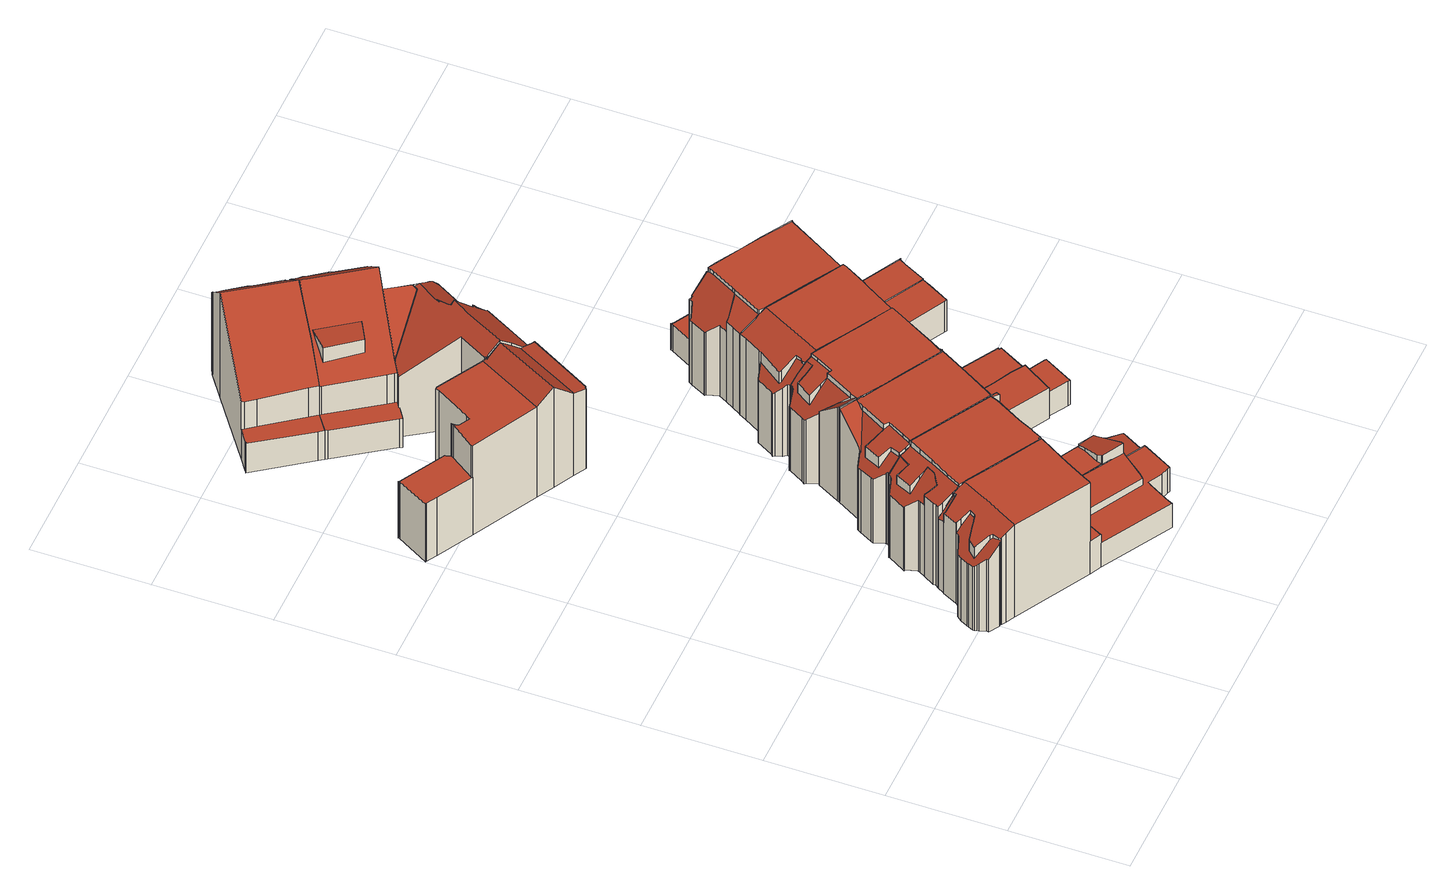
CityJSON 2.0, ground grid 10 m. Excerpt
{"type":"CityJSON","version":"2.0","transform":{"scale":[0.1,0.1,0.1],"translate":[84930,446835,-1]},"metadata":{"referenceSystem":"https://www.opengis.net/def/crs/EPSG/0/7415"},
"CityObjects":{
"building1":{"type":"Building","attributes":{"dak_type":"slanted","data_area":101.12,"data_coverage":0.872,"geconstateerd":false,"gid":18958405,"h_dak_50p":8.68,"h_dak_70p":9.64,"h_dak_max":9.88,"h_dak_min":1.84,"h_maaiveld":-0.203,"kas_warenhuis":false,"lod11_replace":false,"ondergronds_type":"above ground","oorspronkelijkbouwjaar":1921,"pw_actueel":"yes","pw_bron":"ahn3","reconstructie_methode":"tudelft3d-geoflow","reconstruction_skipped":false,"rmse_lod12":4.59,"rmse_lod13":1.24,"rmse_lod22":0.177,"rn":1,"status":"Pand in gebruik","t_run":159.52,"val3dity_codes_lod12":"[]","val3dity_codes_lod13":"[]","val3dity_codes_lod22":"[]"},"children":["building1-1"]},
"building1-1":{"type":"BuildingPart","parents":["building1"],"geometry":[{"type":"Solid","lod":"2.2","boundaries":[[[[0,1,2,3,4,5,6,7,8,9,10,11,12,13,14,15,16,17,18,19,20,21,22,23,24,25,26,27,28,29,30,31,32,33,34,35,36,37,38,39,40]],[[41,42,43,44]],[[45,29,28,46]],[[47,20,19,48]],[[49,50,51,52]],[[53,23,54]],[[55,24,23,53]],[[48,19,18,56]],[[57,58,50,49]],[[59,15,14,60]],[[61,16,15,59]],[[62,32,31,63]],[[64,1,0,65]],[[66,67,42,41]],[[68,69,70,71]],[[72,73,74,75]],[[63,31,30,67,66]],[[67,30,29,45]],[[76,3,2,77]],[[78,79,80,81]],[[82,39,38,83]],[[84,17,16,61]],[[44,43,85,86]],[[52,51,87,88]],[[88,87,89,90]],[[56,18,17,84]],[[91,92,93,94]],[[60,14,13,95]],[[96,22,21,97]],[[54,23,22,96]],[[98,99,100,101]],[[102,103,104,105]],[[106,34,33,107]],[[108,109,110,111]],[[109,7,6,112]],[[113,8,7,109,108]],[[111,110,69,68]],[[114,115,73,72]],[[75,74,103,102]],[[116,36,35,117]],[[118,83,38,37,119]],[[81,80,83,118]],[[65,0,40,120]],[[101,100,58,57]],[[107,33,32,62]],[[121,9,8,113,122]],[[123,117,35,34,106]],[[105,104,117,123]],[[119,37,36,116]],[[46,28,27,124]],[[125,124,27,26,126,127]],[[97,21,20,47]],[[128,25,24,55]],[[86,85,124,125]],[[95,13,12,129]],[[130,131,11,10,132]],[[122,113,115,114]],[[90,89,92,91]],[[129,12,11,131]],[[94,93,133,134]],[[132,10,9,121]],[[112,6,5,135]],[[136,137,79,78]],[[126,26,25,128]],[[127,126,138,139]],[[139,138,140,141]],[[141,140,99,98]],[[134,133,131,130]],[[135,5,4,142]],[[142,4,3,76]],[[77,2,1,64]],[[120,40,39,82]],[[71,70,137,136]],[[118,119,116,117,104,103,74,73,115,113,108,111,68,71,136,78,81]],[[107,143,144,145,146,147,148,121,122,114,72,75,102,105,123,106]],[[124,85,43,42,67,45,46]],[[56,84,61,59,60,95,129,131,133,93,92,89,87,51,50,58,100,99,140,138,126,128,55,53,54,96,97,47,48]],[[94,134,130,132,121,148,147,146,145,144,143,107,62,63,66,41,44,86,125,127,139,141,98,101,57,49,52,88,90,91]],[[137,70,69,110,109,112,135,142,76,77,64,65,120,82,83,80,79]]]],"semantics":{"surfaces":[{"type":"GroundSurface"},{"type":"WallSurface","on_footprint_edge":false},{"type":"WallSurface","on_footprint_edge":true},{"type":"RoofSurface"}],"values":[[0,1,2,2,1,2,2,2,1,2,2,2,2,1,1,1,2,2,2,1,2,2,1,1,1,2,1,2,2,2,1,1,2,1,2,2,1,1,1,2,2,1,2,1,2,2,2,1,2,2,2,2,2,1,2,2,1,1,2,1,2,2,1,2,1,1,1,1,2,2,2,2,1,3,3,3,3,3,3]]}}]},
"building2":{"type":"Building","attributes":{"dak_type":"slanted","data_area":73.43,"data_coverage":0.914,"geconstateerd":false,"gid":18958820,"h_dak_50p":9.5,"h_dak_70p":9.53,"h_dak_max":10.8,"h_dak_min":5.99,"h_maaiveld":-0.148,"kas_warenhuis":false,"lod11_replace":false,"ondergronds_type":"above ground","oorspronkelijkbouwjaar":1916,"pw_actueel":"yes","pw_bron":"ahn3","reconstructie_methode":"tudelft3d-geoflow","reconstruction_skipped":false,"rmse_lod12":1.56,"rmse_lod13":0.451,"rmse_lod22":0.0338,"rn":1,"status":"Pand in gebruik","t_run":101.87,"val3dity_codes_lod12":"[]","val3dity_codes_lod13":"[]","val3dity_codes_lod22":"[]"},"children":["building2-1"]},
"building2-1":{"type":"BuildingPart","parents":["building2"],"geometry":[{"type":"Solid","lod":"2.2","boundaries":[[[[149,150,151,152,153,154,155,156,157,158,159,160,161,162,163,164,165,166,167,168,169,170,171,172,173,174,175,176,177,178,179]],[[180,171,170,181]],[[182,161,160,183]],[[184,157,156,185]],[[186,162,161,182]],[[185,156,155,187,188]],[[188,187,189,190]],[[187,155,154,191]],[[192,178,177,193]],[[194,153,152,195]],[[195,152,151,196]],[[197,158,157,184]],[[198,159,158,197]],[[199,163,162,186]],[[200,172,171,180]],[[201,173,172,200]],[[181,170,169,202]],[[203,174,173,201]],[[204,165,164,205]],[[205,164,163,199]],[[183,160,159,198]],[[202,169,168,206]],[[207,179,178,192]],[[190,189,208,209]],[[191,154,153,194]],[[210,176,175,211]],[[211,175,174,203]],[[196,151,150,212]],[[213,149,179,207]],[[214,167,166,215]],[[215,166,165,204]],[[206,168,167,214]],[[212,150,149,213]],[[209,208,193,216]],[[216,193,177,176,210]],[[181,202,206,217,203,201,200,180]],[[211,203,217,206,214,215,218]],[[196,212,213,207,192,193,208,189,187,191,194,195]],[[219,210,211,218,215,204,205,199,220]],[[216,210,219,220,199,186,182,183,198,197,184,185,188,190,209]]]],"semantics":{"surfaces":[{"type":"GroundSurface"},{"type":"WallSurface","on_footprint_edge":true},{"type":"WallSurface","on_footprint_edge":false},{"type":"RoofSurface"}],"values":[[0,1,1,1,1,1,2,1,1,1,1,1,1,1,1,1,1,1,1,1,1,1,1,2,1,1,1,1,1,1,1,1,1,2,1,3,3,3,3,3]]}}]},
"building3":{"type":"Building","attributes":{"dak_type":"slanted","data_area":80.38,"data_coverage":0.879,"geconstateerd":false,"gid":18958407,"h_dak_50p":9.59,"h_dak_70p":9.64,"h_dak_max":9.88,"h_dak_min":1.68,"h_maaiveld":-0.199,"kas_warenhuis":false,"lod11_replace":false,"ondergronds_type":"above ground","oorspronkelijkbouwjaar":1921,"pw_actueel":"yes","pw_bron":"ahn3","reconstructie_methode":"tudelft3d-geoflow","reconstruction_skipped":false,"rmse_lod12":3.98,"rmse_lod13":0.868,"rmse_lod22":0.518,"rn":1,"status":"Pand in gebruik","t_run":152.24,"val3dity_codes_lod12":"[]","val3dity_codes_lod13":"[]","val3dity_codes_lod22":"[]"},"children":["building3-1"]},
"building3-1":{"type":"BuildingPart","parents":["building3"],"geometry":[{"type":"Solid","lod":"2.2","boundaries":[[[[221,222,223,35,224,225,226,227,228,29,229,230,231,232,233,234,235,236,237,238,239,240,241,242,243,244,245,246,247,248,249,250,251,252,253,254,255,256,257,258,259,260,261,262,39,38,263,264,265,266]],[[267,236,235,268]],[[269,245,244,270]],[[271,246,245,269,272]],[[273,241,240,274]],[[275,239,238,276]],[[274,240,239,275]],[[277,237,236,267]],[[278,279,280]],[[268,235,234,281]],[[282,29,228,283]],[[284,229,29,282]],[[285,38,39,286]],[[287,288,289,290]],[[283,228,227,291]],[[286,39,262,292]],[[293,260,259,294]],[[295,263,38,285]],[[296,297,298,299]],[[270,244,243,300,301]],[[300,243,242,302]],[[302,242,241,273]],[[303,304,305,306]],[[307,232,231,308]],[[294,259,258,309]],[[309,258,257,310]],[[311,312,313,314]],[[315,316,308,317]],[[317,308,231,230,318]],[[319,320,321,322]],[[323,233,232,307]],[[320,319,280]],[[310,257,256,305]],[[292,262,261,324]],[[324,261,260,293]],[[291,227,226,325]],[[326,327,253,252,328]],[[329,222,221,330]],[[330,221,266,331]],[[332,251,250,333]],[[334,249,248,335]],[[336,247,246,271]],[[337,335,248,247,336]],[[338,339,340,341]],[[342,225,224,343,344]],[[345,346,347,312,311]],[[328,252,251,332]],[[344,343,348,349]],[[343,224,35,350]],[[351,345,352,353]],[[341,340,346,345,351]],[[314,313,327,326]],[[318,230,229,284]],[[321,354,322]],[[322,354,316,315]],[[355,356,325,357]],[[357,325,226,225,342]],[[353,352,288,287]],[[358,359,356,355]],[[360,361,359,358]],[[362,363,264,263,295,364]],[[364,295,365,366]],[[366,365,304,303]],[[367,368,369,370]],[[370,369,363,362]],[[331,266,265,371]],[[372,254,253,327]],[[373,374,375,376]],[[377,255,254,372]],[[371,265,264,363]],[[376,375,368,367]],[[306,305,256,255,377,378]],[[378,377,374,373]],[[349,348,379,380]],[[381,382,223,222,329]],[[380,379,339,338]],[[350,35,223,382]],[[383,384,382,381]],[[281,234,233,323]],[[276,238,237,277]],[[385,386,387,388]],[[279,278,389,390]],[[390,389,391]],[[299,298,391]],[[392,393,386,385]],[[301,300,393,392]],[[394,395,396,397]],[[272,269,395,394]],[[290,289,335,337]],[[333,250,249,334]],[[398,399,384,383]],[[312,347,399,398]],[[388,387,297,296]],[[397,396,361,360]],[[290,337,336,271,272,394,397,360,358,355,357,342,344,349,380,338,341,351,353,287]],[[314,326,328,332,333,334,335,289,288,352,345,311]],[[378,373,376,367,370,362,364,366,303,306]],[[297,387,386,393,300,302,273,274,275,276,277,267,268,281,323,307,308,316,354,321,320,280,279,390,391,298]],[[299,391,389,278,280,319,322,315,317,318,284,282,283,291,325,356,359,361,396,395,269,270,301,392,385,388,296]],[[382,384,399,347,346,340,339,379,348,343,350]],[[312,398,383,381,329,330,331,371,363,369,368,375,374,377,372,327,313]],[[294,309,310,305,304,365,295,285,286,292,324,293]]]],"semantics":{"surfaces":[{"type":"GroundSurface"},{"type":"WallSurface","on_footprint_edge":true},{"type":"WallSurface","on_footprint_edge":false},{"type":"RoofSurface"}],"values":[[0,1,1,1,1,1,1,1,2,1,1,1,1,2,1,1,1,1,2,1,1,1,2,1,1,1,2,2,1,2,1,2,1,1,1,1,1,1,1,1,1,1,1,2,1,2,1,2,1,2,2,2,1,2,2,2,1,2,2,2,1,2,2,2,2,1,1,2,1,1,2,1,2,2,1,2,1,2,1,1,2,2,2,2,2,2,2,2,2,1,2,2,2,2,3,3,3,3,3,3,3,3]]}}]},
"building4":{"type":"Building","attributes":{"dak_type":"slanted","data_area":62.8,"data_coverage":0.894,"geconstateerd":false,"gid":18954935,"h_dak_50p":8.92,"h_dak_70p":9.88,"h_dak_max":11.65,"h_dak_min":3.03,"h_maaiveld":0.023,"kas_warenhuis":false,"lod11_replace":false,"ondergronds_type":"above ground","oorspronkelijkbouwjaar":1927,"pw_actueel":"yes","pw_bron":"ahn3","reconstructie_methode":"tudelft3d-geoflow","reconstruction_skipped":false,"rmse_lod12":2.79,"rmse_lod13":1.5,"rmse_lod22":0.082,"rn":1,"status":"Pand in gebruik","t_run":142.11,"val3dity_codes_lod12":"[]","val3dity_codes_lod13":"[]","val3dity_codes_lod22":"[]"},"children":["building4-1"]},
"building4-1":{"type":"BuildingPart","parents":["building4"],"geometry":[{"type":"Solid","lod":"2.2","boundaries":[[[[400,401,402,403,404,405,406,407,408,409,410,411,412,413,414,415,416,417,418,419,420,421,422,423,424,425,426]],[[427,401,428]],[[428,401,400,429]],[[430,402,401,427]],[[429,400,426,431]],[[431,426,425,432]],[[433,421,420,434,435]],[[435,434,436,437]],[[437,436,438,439]],[[440,441,414,413,442]],[[443,411,410,444]],[[445,409,408,446]],[[432,425,424,447]],[[444,410,409,445]],[[447,424,423,448]],[[449,412,411,443]],[[450,419,418,451]],[[434,420,419,450]],[[451,418,417,452]],[[453,415,414,441]],[[442,413,412,449]],[[454,406,405,455]],[[456,407,406,454]],[[446,408,407,456]],[[457,416,415,453]],[[458,459,427,428]],[[439,438,460,461]],[[461,460,441,440]],[[462,422,421,433]],[[448,423,422,462]],[[455,405,404,459,458]],[[463,403,402,430]],[[459,404,403,463]],[[452,417,416,457]],[[449,464,465,433,435,437,439,461,440,442]],[[460,438,436,434,450,451,452,457,453,441]],[[445,446,456,454,455,458,428,429,431,432,447,448,462,433,465,464,449,443,444]],[[459,463,430,427]]]],"semantics":{"surfaces":[{"type":"GroundSurface"},{"type":"WallSurface","on_footprint_edge":true},{"type":"WallSurface","on_footprint_edge":false},{"type":"RoofSurface"}],"values":[[0,1,1,1,1,1,1,2,2,1,1,1,1,1,1,1,1,1,1,1,1,1,1,1,1,2,2,2,1,1,1,1,1,1,3,3,3,3]]}}]},
"building5":{"type":"Building","attributes":{"dak_type":"slanted","data_area":86.64,"data_coverage":0.91,"geconstateerd":false,"gid":17147215,"h_dak_50p":9.63,"h_dak_70p":9.66,"h_dak_max":9.9,"h_dak_min":1.99,"h_maaiveld":-0.225,"kas_warenhuis":false,"lod11_replace":false,"ondergronds_type":"above ground","oorspronkelijkbouwjaar":1921,"pw_actueel":"yes","pw_bron":"ahn3","reconstructie_methode":"tudelft3d-geoflow","reconstruction_skipped":false,"rmse_lod12":3.9,"rmse_lod13":1.03,"rmse_lod22":0.169,"rn":1,"status":"Pand in gebruik","t_run":165.43,"val3dity_codes_lod12":"[]","val3dity_codes_lod13":"[]","val3dity_codes_lod22":"[]"},"children":["building5-1"]},
"building5-1":{"type":"BuildingPart","parents":["building5"],"geometry":[{"type":"Solid","lod":"2.2","boundaries":[[[[466,467,468,469,470,471,472,473,474,475,476,477,478,479,480,481,482,243,242,483,484,485,486,487,488,489,490,491,492,493,494,495,496,497,498,499]],[[500,491,490,501]],[[502,503,504,505]],[[506,507,508]],[[509,510,511,512]],[[513,486,485,514]],[[515,482,481,516]],[[517,518,494,493,519]],[[518,517,508]],[[520,495,494,518]],[[521,300,243,482,515]],[[522,523,503,502]],[[524,473,472,525,526]],[[527,469,468,528]],[[529,483,242,530]],[[531,484,483,529]],[[514,485,484,531]],[[532,489,488,533]],[[534,492,491,500,535]],[[519,493,492,534]],[[536,537,516,538]],[[538,516,481,480,510,509]],[[539,540,541,542]],[[543,477,476,544]],[[545,478,477,543]],[[546,547,498,497,548]],[[549,550,547,546]],[[548,497,496,551]],[[528,468,467,552]],[[553,554,552,555]],[[556,466,499,557]],[[501,490,558]],[[558,490,489,532]],[[505,504,300,521]],[[559,560,540,539]],[[507,506,560,559]],[[512,511,550,549]],[[525,472,471,561]],[[561,471,470,562]],[[562,470,469,527]],[[526,525,563,564]],[[564,563,554,553]],[[565,487,486,513]],[[533,488,487,565]],[[566,567,568,569]],[[535,500,570]],[[567,566,560]],[[551,496,495,520]],[[530,242,243,300]],[[569,568,523,522]],[[510,480,479,571]],[[544,476,475,572]],[[572,475,474,573]],[[542,541,537,536]],[[555,552,467,466,556]],[[557,499,498,547]],[[571,479,478,545]],[[573,474,473,524]],[[516,537,541,540,560,566,569,522,502,505,521,515]],[[535,570,506,508,517,519,534]],[[562,527,528,552,554,563,525,561]],[[523,568,567,560,506,570,500,501,558,532,533,565,513,514,531,529,530,300,504,503]],[[548,551,520,518,508,507,559,539,542,536,538,509,512,549,546]],[[571,545,543,544,572,573,524,526,564,553,555,556,557,547,550,511,510]]]],"semantics":{"surfaces":[{"type":"GroundSurface"},{"type":"WallSurface","on_footprint_edge":true},{"type":"WallSurface","on_footprint_edge":false},{"type":"RoofSurface"}],"values":[[0,1,2,2,2,1,1,1,2,1,1,2,1,1,1,1,1,1,1,1,2,1,2,1,1,1,2,1,1,2,1,1,1,2,2,2,2,1,1,1,2,2,1,1,2,2,2,1,1,2,1,1,1,2,1,1,1,1,3,3,3,3,3,3]]}}]},
"building6":{"type":"Building","attributes":{"dak_type":"slanted","data_area":62.8,"data_coverage":0.889,"geconstateerd":false,"gid":18958753,"h_dak_50p":8.84,"h_dak_70p":9.79,"h_dak_max":11.39,"h_dak_min":3.06,"h_maaiveld":-0.042,"kas_warenhuis":false,"lod11_replace":false,"ondergronds_type":"above ground","oorspronkelijkbouwjaar":1927,"pw_actueel":"yes","pw_bron":"ahn3","reconstructie_methode":"tudelft3d-geoflow","reconstruction_skipped":false,"rmse_lod12":2.94,"rmse_lod13":2.74,"rmse_lod22":0.218,"rn":1,"status":"Pand in gebruik","t_run":107.09,"val3dity_codes_lod12":"[]","val3dity_codes_lod13":"[]","val3dity_codes_lod22":"[]"},"children":["building6-1"]},
"building6-1":{"type":"BuildingPart","parents":["building6"],"geometry":[{"type":"Solid","lod":"2.2","boundaries":[[[[574,575,576,577,578,579,580,415,414,581,582,583,584,585,586,587,588,589,590,591,592,593,594,595,596,597,598,599,600]],[[601,590,589,602]],[[603,586,585,604]],[[453,415,580,605]],[[606,582,581,607]],[[608,579,578,609]],[[610,597,596,611]],[[609,578,577,612]],[[612,577,576,613]],[[604,585,584,614]],[[615,583,582,606]],[[616,600,599,617]],[[618,598,597,610]],[[605,580,579,608]],[[619,441,620,621]],[[441,414,415,453]],[[622,574,600,616]],[[623,624,625]],[[626,627,624,623]],[[617,599,598,618]],[[628,587,586,603]],[[607,581,414,441,619]],[[627,626,629]],[[614,584,583,615]],[[630,631,602,632]],[[633,613,576,575,634]],[[635,636,613,633]],[[621,620,637,638]],[[634,575,574,622]],[[632,602,589,588,639]],[[639,588,587,628]],[[631,593,592,640]],[[640,592,591,641]],[[641,591,590,601]],[[642,595,594,643]],[[611,596,595,642]],[[643,594,593,631,630]],[[638,637,636,635]],[[441,453,605,608,609,612,613,636,637,620]],[[630,632,639,628,603,604,614,644,645,646,617,618,610,611,642,643]],[[614,615,606,607,619,621,638,635,633,634,622,616,617,646,645,644],[629,625,624,627]],[[629,626,623,625]],[[641,601,602,631,640]]]],"semantics":{"surfaces":[{"type":"GroundSurface"},{"type":"WallSurface","on_footprint_edge":true},{"type":"WallSurface","on_footprint_edge":false},{"type":"RoofSurface"}],"values":[[0,1,1,1,1,1,1,1,1,1,1,1,1,1,2,1,1,2,2,1,1,1,2,1,2,1,2,2,1,1,1,1,1,1,1,1,1,2,3,3,3,3,3]]}}]},
"building7":{"type":"Building","attributes":{"dak_type":"slanted","data_area":62.67,"data_coverage":0.908,"geconstateerd":false,"gid":18958747,"h_dak_50p":9.16,"h_dak_70p":9.76,"h_dak_max":10.77,"h_dak_min":6.38,"h_maaiveld":-0.145,"kas_warenhuis":false,"lod11_replace":false,"ondergronds_type":"above ground","oorspronkelijkbouwjaar":1914,"pw_actueel":"yes","pw_bron":"ahn3","reconstructie_methode":"tudelft3d-geoflow","reconstruction_skipped":false,"rmse_lod12":1.14,"rmse_lod13":1.15,"rmse_lod22":0.0331,"rn":1,"status":"Pand in gebruik","t_run":98.37,"val3dity_codes_lod12":"[]","val3dity_codes_lod13":"[]","val3dity_codes_lod22":"[]"},"children":["building7-1"]},
"building7-1":{"type":"BuildingPart","parents":["building7"],"geometry":[{"type":"Solid","lod":"2.2","boundaries":[[[[647,648,166,649,165,164,650,651,652,653,654,655,656,657,658,659,660,661,662,663,664,665,666,667,668,669,670]],[[671,672,673,674]],[[675,676,677,678]],[[676,665,664,679]],[[680,650,681]],[[682,164,165,683]],[[681,650,164,682]],[[683,165,649,684]],[[685,654,653,686]],[[687,661,660,688]],[[672,655,654,685]],[[689,657,656,690]],[[691,166,648,692]],[[693,657,689]],[[694,695,696]],[[697,662,661,687]],[[698,663,662,697]],[[690,656,655,672,671]],[[699,659,658,700]],[[700,658,657,693]],[[684,649,166,691]],[[701,647,670,702]],[[703,652,651,704]],[[704,651,650,680]],[[686,653,652,703]],[[679,664,663,698]],[[688,660,659,699]],[[705,706,695,694]],[[692,648,647,701]],[[707,667,666,708]],[[709,668,667,707]],[[674,673,706,705]],[[678,677,710,711]],[[712,713,714,715]],[[708,666,665,676,675]],[[711,710,716,717]],[[718,669,668,709]],[[702,670,669,718]],[[715,714,719]],[[720,721,713,712]],[[717,716,721,720]],[[674,705,694,722,690,671]],[[716,710,677,676,679,698,697,687,696,723,719,714,713,721]],[[708,675,678,711,717,720,724,725,691,692,701,702,718,709,707]],[[687,688,699,700,693,689,690,722,694,696]],[[723,696,695,706,673,672,685,686,703,704,680,681,682,683,684,691,725,724,720,712,715,719]]]],"semantics":{"surfaces":[{"type":"GroundSurface"},{"type":"WallSurface","on_footprint_edge":false},{"type":"WallSurface","on_footprint_edge":true},{"type":"RoofSurface"}],"values":[[0,1,1,2,2,2,2,2,2,2,2,2,2,2,1,2,2,2,2,2,2,2,2,2,2,2,2,1,2,2,2,1,1,1,2,1,2,2,1,1,1,3,3,3,3,3]]}}]},
"building8":{"type":"Building","attributes":{"dak_type":"slanted","data_area":78.03,"data_coverage":0.908,"geconstateerd":false,"gid":17145716,"h_dak_50p":9.64,"h_dak_70p":9.69,"h_dak_max":9.92,"h_dak_min":1.93,"h_maaiveld":-0.222,"kas_warenhuis":false,"lod11_replace":false,"ondergronds_type":"above ground","oorspronkelijkbouwjaar":1921,"pw_actueel":"yes","pw_bron":"ahn3","reconstructie_methode":"tudelft3d-geoflow","reconstruction_skipped":false,"rmse_lod12":3.6,"rmse_lod13":0.587,"rmse_lod22":0.362,"rn":1,"status":"Pand in gebruik","t_run":123.56,"val3dity_codes_lod12":"[]","val3dity_codes_lod13":"[]","val3dity_codes_lod22":"[]"},"children":["building8-1"]},
"building8-1":{"type":"BuildingPart","parents":["building8"],"geometry":[{"type":"Solid","lod":"2.2","boundaries":[[[[726,727,728,729,730,731,732,733,734,735,495,736,493,737,738,739,740,741,742,743,744,745,746,747,748,749,750,751,752,753,754,755,756,757,758,759,760,761,762]],[[763,746,745,764]],[[765,741,740,766]],[[764,745,744,767]],[[768,769,770,771]],[[767,744,743,772]],[[773,759,758,774]],[[775,760,759,773]],[[776,736,495,777]],[[771,770,778,779]],[[780,750,749,781]],[[782,747,746,763]],[[783,729,728,784]],[[785,786,787]],[[788,789,786,790]],[[766,740,739,791]],[[772,743,742,792]],[[793,794,787]],[[794,793,795,796]],[[796,795,738,737,797]],[[791,739,738,795]],[[798,799,800]],[[790,786,785,799,798]],[[777,495,735,801]],[[774,758,757,802]],[[802,757,756,803]],[[804,730,729,783,805]],[[806,807,808,809]],[[810,811,812,813]],[[814,815,816,817]],[[818,748,747,782]],[[781,749,748,818]],[[819,751,750,780]],[[820,733,732,821]],[[822,755,754,823]],[[824,823,754,753,825]],[[803,756,755,822]],[[797,737,493,826]],[[827,776,800]],[[828,734,733,820]],[[829,731,730,804]],[[826,493,736,776,827]],[[792,742,741,765]],[[830,831,769,768]],[[831,830,832]],[[833,726,762,834]],[[834,762,761,835]],[[835,761,760,775]],[[836,837,789,788]],[[838,752,751,819]],[[779,778,789]],[[839,838,840,841]],[[841,840,837,836]],[[842,843,844,845]],[[846,847,843,842]],[[817,816,811,810]],[[784,728,727,812]],[[805,783,847,846]],[[845,844,848,849]],[[825,753,752,838,839]],[[849,848,850,807,806]],[[807,850,815,814]],[[809,808,823,824]],[[821,732,731,829]],[[801,735,734,828]],[[813,812,727,726,833]],[[826,827,800,799,785,787,794,796,797]],[[834,835,775,773,774,802,803,822,823,808,807,814,817,810,813,833]],[[771,779,789,837,840,838,819,832,830,768]],[[778,770,769,831,832,819,780,781,818,782,763,764,767,772,792,765,766,791,795,793,787,786,789]],[[848,844,843,847,783,784,812,811,816,815,850]],[[821,829,804,805,846,842,845,849,806,809,824,825,839,841,836,788,790,798,800,776,777,801,828,820]]]],"semantics":{"surfaces":[{"type":"GroundSurface"},{"type":"WallSurface","on_footprint_edge":true},{"type":"WallSurface","on_footprint_edge":false},{"type":"RoofSurface"}],"values":[[0,1,1,1,2,1,1,1,1,2,1,1,1,2,2,1,1,2,2,1,1,2,2,1,1,1,1,2,2,2,1,1,1,1,1,1,1,1,2,1,1,1,1,2,2,1,1,1,2,1,2,2,2,2,2,2,1,2,2,1,2,2,2,1,1,1,3,3,3,3,3,3]]}}]},
"building9":{"type":"Building","attributes":{"dak_type":"slanted","data_area":75.1,"data_coverage":0.887,"geconstateerd":false,"gid":18958508,"h_dak_50p":9.64,"h_dak_70p":9.7,"h_dak_max":9.93,"h_dak_min":1.99,"h_maaiveld":-0.189,"kas_warenhuis":false,"lod11_replace":false,"ondergronds_type":"above ground","oorspronkelijkbouwjaar":1921,"pw_actueel":"yes","pw_bron":"ahn3","reconstructie_methode":"tudelft3d-geoflow","reconstruction_skipped":false,"rmse_lod12":3.51,"rmse_lod13":0.617,"rmse_lod22":0.273,"rn":1,"status":"Pand in gebruik","t_run":130.28,"val3dity_codes_lod12":"[]","val3dity_codes_lod13":"[]","val3dity_codes_lod22":"[]"},"children":["building9-1"]},
"building9-1":{"type":"BuildingPart","parents":["building9"],"geometry":[{"type":"Solid","lod":"2.2","boundaries":[[[[851,852,853,854,855,856,857,858,859,860,749,861,862,863,864,865,866,867,868,869,870,871,872,873,874,875,876,877,878,879,880,881,882,883,884,885,886,887]],[[888,866,865,889]],[[890,867,866,888]],[[891,852,851,892]],[[893,894,895,896]],[[897,898,899,900]],[[901,867,890]],[[902,862,861,903]],[[904,863,862,902]],[[905,869,868,906,907]],[[908,872,871,909]],[[910,854,853,911]],[[912,870,869,905]],[[913,878,877,914]],[[915,887,886,916]],[[892,851,887,915]],[[917,879,878,913]],[[918,919,920,921]],[[922,923,919,918]],[[916,886,885,924]],[[909,871,870,912]],[[925,873,872,908]],[[926,874,873,925]],[[921,920,880,879,917]],[[927,910,923,922]],[[928,929,860,859,930]],[[931,858,857,932]],[[933,876,875,934]],[[935,883,882,936]],[[937,884,883,935]],[[934,875,874,926]],[[914,877,876,933]],[[936,882,881,938]],[[939,749,860,929]],[[940,941,929,928]],[[906,868,867,901]],[[907,906,894,893]],[[889,865,864,942]],[[942,864,863,904]],[[896,895,898,897]],[[943,944,941,940]],[[945,856,855,946]],[[930,859,858,931]],[[903,861,749,939]],[[932,857,856,945]],[[946,855,854,910,927]],[[900,899,944,943]],[[938,881,880,920]],[[924,885,884,937]],[[911,853,852,891]],[[903,939,929,941,944,899,898,895,894,906,901,890,888,889,942,904,902]],[[943,940,928,930,931,932,947,948,914,933,934,926,925,908,909,912,905,907,893,896,897,900]],[[945,946,927,922,918,921,917,913,914,948,947,932]],[[910,911,891,892,915,916,924,937,935,936,938,920,919,923]]]],"semantics":{"surfaces":[{"type":"GroundSurface"},{"type":"WallSurface","on_footprint_edge":true},{"type":"WallSurface","on_footprint_edge":false},{"type":"RoofSurface"}],"values":[[0,1,1,1,2,2,1,1,1,1,1,1,1,1,1,1,1,2,2,1,1,1,1,1,2,1,1,1,1,1,1,1,1,1,2,1,2,1,1,2,2,1,1,1,1,1,2,1,1,1,3,3,3,3]]}}]},
"building10":{"type":"Building","attributes":{"dak_type":"horizontal","data_area":10.61,"data_coverage":0.812,"geconstateerd":false,"gid":18958510,"h_dak_50p":2.64,"h_dak_70p":2.65,"h_dak_max":2.8,"h_dak_min":2.58,"h_maaiveld":-0.087,"kas_warenhuis":false,"lod11_replace":false,"ondergronds_type":"above ground","oorspronkelijkbouwjaar":1963,"pw_actueel":"yes","pw_bron":"ahn3","reconstructie_methode":"tudelft3d-geoflow","reconstruction_skipped":false,"rmse_lod12":0.025,"rmse_lod13":0.026,"rmse_lod22":0.0172,"rn":1,"status":"Pand in gebruik","t_run":29.34,"val3dity_codes_lod12":"[]","val3dity_codes_lod13":"[]","val3dity_codes_lod22":"[]"},"children":["building10-1"]},
"building10-1":{"type":"BuildingPart","parents":["building10"],"geometry":[{"type":"Solid","lod":"2.2","boundaries":[[[[949,950,951,952,953,954,955,956,957,958,959,960]],[[961,951,950,962]],[[963,955,954,964]],[[965,956,955,963]],[[966,960,959,967]],[[968,949,960,966]],[[964,954,953,969]],[[962,950,949,968]],[[967,959,958,970]],[[971,957,956,965]],[[970,958,957,971]],[[972,952,951,961]],[[969,953,952,972]],[[962,968,966,967,970,971,965,963,964,969,972,961]]]],"semantics":{"surfaces":[{"type":"GroundSurface"},{"type":"WallSurface","on_footprint_edge":true},{"type":"RoofSurface"}],"values":[[0,1,1,1,1,1,1,1,1,1,1,1,1,2]]}}]},
"building11":{"type":"Building","attributes":{"dak_type":"slanted","data_area":77.79,"data_coverage":0.885,"geconstateerd":false,"gid":17144617,"h_dak_50p":9.65,"h_dak_70p":9.72,"h_dak_max":10.6,"h_dak_min":2.01,"h_maaiveld":-0.149,"kas_warenhuis":false,"lod11_replace":false,"ondergronds_type":"above ground","oorspronkelijkbouwjaar":1931,"pw_actueel":"yes","pw_bron":"ahn3","reconstructie_methode":"tudelft3d-geoflow","reconstruction_skipped":false,"rmse_lod12":3.67,"rmse_lod13":0.493,"rmse_lod22":0.208,"rn":1,"status":"Pand in gebruik","t_run":204.02,"val3dity_codes_lod12":"[]","val3dity_codes_lod13":"[]","val3dity_codes_lod22":"[]"},"children":["building11-1"]},
"building11-1":{"type":"BuildingPart","parents":["building11"],"geometry":[{"type":"Solid","lod":"2.2","boundaries":[[[[973,974,975,976,977,978,979,980,981,982,983,984,985,986,987,988,989,990,991,992,955,993,994,995,996,997,998,999,1000,1001,1002,1003,1004,1005,1006,1007,1008,1009,1010,1011,1012]],[[908,980,979,1013]],[[1014,990,989,1015]],[[1015,989,988,1016]],[[1017,984,983,1018]],[[1019,985,984,1017]],[[1020,986,985,1019]],[[1021,981,980,908]],[[1022,987,986,1020]],[[1023,991,990,1014]],[[1016,988,987,1022]],[[1024,1001,1000,1025]],[[1026,993,955,1027]],[[1028,995,994,1029]],[[1029,994,993,1026]],[[1025,1000,999,1030]],[[1031,1032,1030,1033]],[[1034,1035,1036,1037]],[[1038,992,991,1023]],[[1039,1002,1001,1024]],[[1040,1041,1004,1003,1042]],[[1042,1003,1002,1039]],[[1043,1044,982,981,1021]],[[1045,973,1012,1046]],[[1027,955,992,1038]],[[1047,1048,978,977,1049]],[[1050,1051,1052,1053]],[[1054,1055,1051]],[[1055,1054,1056,1057]],[[1058,1059,1035,1034]],[[1060,1010,1009,1061]],[[1062,1008,1007,1063]],[[1064,1011,1010,1060]],[[1065,1066,1067,1068]],[[1068,1067,1069,1070]],[[1071,998,997,1072]],[[1073,1074,1066,1065,1075]],[[1076,1077,1041,1040]],[[1078,1028,1059,1058]],[[1037,1036,1079,1080]],[[1081,1005,1004,1041]],[[1033,1030,999,998,1071]],[[1018,983,982,1044]],[[1057,1056,1044,1043]],[[1080,1079,1051,1050]],[[1082,1045,1074,1073]],[[1046,1012,1011,1064]],[[1061,1009,1008,1062]],[[1083,1006,1005,1081]],[[1084,976,975,1085]],[[1063,1007,1006,1083]],[[1070,1069,1077,1076]],[[1053,1052,1048,1047]],[[1049,977,976,1084]],[[1075,1065,1032,1031]],[[1086,974,973,1045,1082]],[[1013,979,978,1048]],[[1087,996,995,1028,1078]],[[1072,997,996,1087]],[[1085,975,974,1086]],[[1069,1067,1066,1074,1045,1046,1064,1060,1061,1062,1063,1083,1081,1041,1077]],[[1059,1028,1029,1026,1027,1038,1023,1014,1015,1016,1022,1020,1019,1017,1018,1044,1056,1054,1051,1079,1036,1035]],[[1032,1065,1068,1070,1076,1040,1042,1039,1024,1025,1030]],[[1052,1051,1055,1057,1043,1021,908,1013,1048]],[[1085,1086,1082,1073,1075,1031,1033,1071,1072,1087,1078,1058,1034,1037,1080,1050,1053,1047,1049,1084]]]],"semantics":{"surfaces":[{"type":"GroundSurface"},{"type":"WallSurface","on_footprint_edge":true},{"type":"WallSurface","on_footprint_edge":false},{"type":"RoofSurface"}],"values":[[0,1,1,1,1,1,1,1,1,1,1,1,1,1,1,1,2,2,1,1,1,1,1,1,1,1,2,2,2,2,1,1,1,2,2,1,2,2,2,2,1,1,1,2,2,2,1,1,1,1,1,2,2,1,2,1,1,1,1,1,3,3,3,3,3]]}}]}
},
"vertices":[
[282,22,8],[280,23,8],[273,25,8],[261,31,8],[259,28,8],[250,12,8],[247,6,8],[188,40,8],[178,45,8],[114,81,8],[106,85,8],[103,87,8],[102,88,8],[100,88,8],[92,93,8],[92,95,8],[90,100,8],[90,102,8],[89,104,8],[89,105,8],[91,109,8],[92,111,8],[95,117,8],[98,121,8],[108,124,8],[109,125,8],[111,128,8],[117,140,8],[118,141,8],[121,146,8],[133,139,8],[136,137,8],[137,137,8],[143,133,8],[144,133,8],[208,97,8],[263,66,8],[275,60,8],[278,58,8],[296,48,8],[295,46,8],[133,138,102],[133,138,99],[132,136,99],[132,136,102],[121,146,83],[118,141,84],[91,109,76],[89,105,76],[111,114,98],[111,114,92],[99,112,82],[99,112,93],[98,121,76],[98,121,75],[108,124,84],[89,104,77],[112,114,98],[112,114,92],[92,95,85],[92,93,85],[90,100,80],[137,137,104],[136,137,103],[280,23,34],[282,22,34],[133,139,102],[133,139,99],[191,46,43],[191,46,34],[201,65,34],[201,65,42],[182,52,106],[182,52,43],[192,70,43],[192,70,106],[261,31,34],[273,25,34],[261,38,41],[261,38,34],[276,56,35],[276,56,40],[296,48,35],[278,58,35],[90,102,78],[118,139,84],[118,139,95],[94,106,80],[94,106,92],[104,97,94],[104,97,99],[105,95,100],[105,95,96],[103,90,98],[103,90,100],[100,88,96],[95,117,75],[92,111,75],[121,120,101],[121,120,98],[118,115,98],[118,115,101],[195,75,106],[195,75,43],[207,95,42],[207,95,106],[144,133,107],[143,133,107],[188,40,43],[188,40,34],[188,41,34],[188,41,43],[247,6,34],[178,45,43],[179,46,106],[179,46,43],[263,66,41],[208,97,42],[278,58,40],[275,60,40],[295,46,35],[114,81,107],[178,45,106],[208,97,106],[117,140,84],[117,140,94],[111,128,84],[111,128,94],[109,125,84],[102,88,97],[103,87,101],[103,87,98],[106,85,103],[103,88,98],[103,88,100],[250,12,34],[257,34,41],[257,34,34],[111,127,84],[111,127,95],[114,125,89],[114,125,96],[259,28,34],[142,133,107],[142,132,107],[132,113,107],[131,111,107],[116,84,107],[115,82,107],
[0,516,9],[16,544,9],[16,545,9],[17,544,9],[55,523,9],[55,521,9],[56,518,9],[56,515,9],[57,512,9],[66,507,9],[68,510,9],[85,540,9],[86,543,9],[88,543,9],[127,521,9],[129,519,9],[129,518,9],[140,512,9],[145,510,9],[158,503,9],[168,497,9],[170,496,9],[140,442,9],[139,442,9],[138,441,9],[128,447,9],[110,456,9],[96,464,9],[40,494,9],[10,511,9],[1,516,9],[140,442,95],[170,496,95],[86,543,105],[85,540,105],[57,512,105],[56,515,105],[88,543,105],[56,518,70],[56,518,105],[55,516,70],[55,516,105],[55,521,70],[10,511,71],[40,494,71],[55,523,70],[17,544,70],[16,545,70],[66,507,105],[68,510,105],[127,521,105],[139,442,95],[138,441,95],[168,497,95],[128,447,97],[129,518,107],[129,519,107],[158,503,97],[1,516,71],[40,495,71],[40,495,105],[96,464,106],[110,456,117],[16,544,70],[0,516,71],[145,510,111],[140,512,116],[40,494,105],[129,448,97],[111,458,117],[97,465,105],[126,519,105],
[220,90,8],[218,91,8],[215,93,8],[206,98,8],[169,118,8],[138,136,8],[135,138,8],[124,144,8],[123,149,8],[123,151,8],[129,161,8],[131,165,8],[132,167,8],[129,177,8],[128,177,8],[129,178,8],[137,192,8],[137,193,8],[138,193,8],[147,195,8],[148,196,8],[149,198,8],[159,193,8],[163,190,8],[168,188,8],[236,150,8],[241,147,8],[240,144,8],[239,141,8],[242,140,8],[231,121,8],[229,115,8],[232,113,8],[266,95,8],[271,92,8],[284,85,8],[292,81,8],[296,78,8],[308,72,8],[309,71,8],[309,70,8],[297,49,8],[277,58,8],[260,68,8],[259,69,8],[237,81,8],[129,178,75],[128,177,75],[168,188,102],[163,190,99],[236,150,106],[168,188,107],[148,196,84],[147,195,83],[138,193,76],[137,193,75],[137,192,75],[147,160,101],[147,160,102],[144,158,101],[129,177,76],[121,146,95],[124,144,97],[123,149,95],[278,58,34],[296,48,27],[233,143,106],[233,143,43],[235,148,43],[235,148,106],[135,138,103],[297,49,27],[309,71,27],[308,72,27],[277,58,34],[136,175,93],[136,175,84],[144,171,94],[144,171,97],[159,193,96],[159,193,97],[149,198,84],[283,82,44],[283,82,37],[284,85,37],[284,85,43],[131,165,84],[129,161,84],[296,78,32],[292,81,34],[220,105,43],[220,105,41],[225,103,41],[225,103,43],[130,161,95],[130,161,85],[129,161,94],[123,151,95],[138,154,100],[138,154,97],[132,159,89],[132,159,96],[132,167,84],[309,70,27],[138,136,104],[232,113,43],[232,113,41],[229,115,43],[218,91,41],[220,90,41],[237,81,41],[231,121,43],[242,140,43],[239,141,43],[240,144,43],[241,147,106],[240,144,106],[212,104,106],[212,104,30],[213,106,30],[213,106,106],[169,118,107],[206,98,30],[206,98,106],[214,107,43],[214,107,30],[220,105,30],[208,99,30],[208,99,106],[208,97,30],[214,107,106],[220,120,43],[220,120,106],[132,159,88],[139,137,107],[139,137,104],[138,136,107],[145,148,107],[145,148,104],[155,165,107],[155,165,103],[260,68,50],[260,68,41],[277,58,51],[278,60,35],[278,60,51],[261,73,48],[261,73,41],[260,69,41],[260,69,50],[259,69,41],[266,95,41],[270,91,43],[270,91,41],[268,86,41],[268,86,44],[271,92,41],[271,92,43],[209,98,30],[209,98,106],[215,93,41],[215,93,30],[216,94,41],[216,94,30],[153,183,97],[153,183,95],[143,189,83],[143,189,92],[151,167,101],[151,167,102],[149,168,100],[159,192,97],[159,192,96],[167,187,107],[167,187,102],[162,178,102],[162,178,107],[218,101,41],[218,101,30],
[131,738,10],[137,737,10],[141,736,10],[150,723,10],[148,722,10],[149,720,10],[148,714,10],[161,696,10],[160,695,10],[162,692,10],[161,692,10],[160,692,10],[138,676,10],[109,654,10],[86,638,10],[72,628,10],[69,632,10],[36,678,10],[37,678,10],[38,679,10],[49,687,10],[103,726,10],[123,740,10],[124,741,10],[125,741,10],[128,743,10],[128,742,10],[137,737,76],[137,737,90],[131,738,94],[141,736,68],[128,742,94],[128,743,94],[103,726,123],[49,687,42],[49,687,71],[50,685,42],[50,685,71],[56,677,42],[56,677,71],[86,638,72],[86,638,41],[109,654,95],[160,692,97],[161,692,96],[162,692,95],[160,695,95],[125,741,97],[124,741,98],[138,676,123],[38,679,42],[37,678,42],[36,678,42],[72,628,41],[148,714,94],[149,720,90],[161,696,94],[69,632,41],[148,722,90],[148,722,77],[81,645,41],[81,645,72],[123,740,100],[150,723,70],[137,677,123],[104,725,123],
[325,169,8],[336,162,8],[353,153,8],[354,152,8],[340,127,8],[338,128,8],[321,138,8],[320,136,8],[259,170,8],[257,168,8],[246,147,8],[244,148,8],[244,147,8],[243,146,8],[236,149,8],[167,188,8],[164,190,8],[150,199,8],[150,200,8],[150,201,8],[147,210,8],[148,212,8],[154,223,8],[155,225,8],[156,226,8],[165,228,8],[166,229,8],[178,250,8],[192,242,8],[197,240,8],[197,239,8],[212,231,8],[266,201,8],[309,177,8],[165,228,83],[156,226,76],[163,202,99],[163,202,95],[159,194,96],[159,194,100],[189,236,102],[189,236,107],[192,241,107],[236,149,106],[236,149,42],[238,152,42],[238,152,106],[147,210,76],[150,201,83],[164,190,102],[167,188,104],[192,242,108],[192,242,107],[178,250,109],[197,240,107],[159,193,100],[154,208,94],[154,208,83],[320,136,41],[321,138,34],[321,138,41],[354,152,34],[353,153,34],[150,199,85],[149,198,85],[150,200,84],[155,225,75],[154,223,75],[166,229,85],[165,228,84],[168,189,107],[168,189,104],[167,188,107],[180,210,107],[180,210,104],[172,196,104],[172,196,107],[244,148,42],[246,147,42],[244,147,42],[266,201,107],[266,201,42],[212,231,107],[252,176,106],[252,176,42],[197,239,107],[336,162,34],[329,151,41],[329,151,34],[336,162,41],[325,169,41],[309,177,41],[156,226,75],[176,213,107],[176,213,102],[338,128,34],[340,127,34],[328,149,34],[328,149,41],[148,212,76],[169,217,98],[169,217,93],[161,222,83],[161,222,94],[164,227,83],[243,146,42],[257,168,42],[259,170,42],
[149,607,10],[146,605,10],[121,588,10],[108,579,10],[106,578,10],[105,580,10],[73,626,10],[97,646,10],[114,658,10],[115,659,10],[138,675,10],[160,691,10],[163,693,10],[167,688,10],[174,687,10],[175,685,10],[178,684,10],[185,673,10],[185,671,10],[184,670,10],[185,668,10],[184,664,10],[198,644,10],[195,642,10],[196,640,10],[174,625,10],[149,608,10],[178,684,69],[175,685,74],[163,693,94],[160,691,98],[73,626,41],[114,658,99],[97,646,82],[105,580,41],[106,578,41],[195,642,97],[198,644,94],[108,579,41],[121,588,41],[138,675,123],[115,659,100],[149,608,99],[174,625,123],[196,640,97],[86,638,71],[87,637,41],[87,637,71],[149,607,99],[121,615,98],[121,615,84],[137,624,99],[101,641,98],[101,641,82],[167,688,94],[115,655,99],[184,670,91],[184,670,80],[175,685,89],[121,588,72],[146,605,96],[120,590,72],[120,590,41],[116,595,41],[116,595,72],[174,687,89],[185,671,75],[185,673,71],[184,664,94],[185,668,91],[140,673,123],[142,670,123],[173,626,123],
[169,496,9],[150,507,9],[130,518,9],[129,520,9],[143,545,9],[116,585,9],[117,586,9],[126,592,9],[127,593,9],[162,617,9],[184,632,9],[185,631,9],[207,600,9],[207,597,9],[207,595,9],[207,594,9],[208,590,9],[208,589,9],[187,552,9],[186,550,9],[195,545,9],[196,545,9],[195,543,9],[172,502,9],[127,593,79],[127,593,78],[131,593,80],[131,593,81],[187,552,97],[187,552,85],[186,553,86],[186,553,98],[208,589,85],[129,520,107],[129,520,108],[129,519,108],[129,518,108],[130,518,109],[126,592,78],[117,586,74],[207,595,88],[207,597,87],[184,632,86],[162,617,113],[140,512,118],[150,507,108],[184,632,85],[176,598,112],[176,598,109],[179,594,112],[207,594,88],[208,590,86],[207,600,85],[185,631,85],[169,496,86],[172,502,86],[116,585,74],[143,545,107],[175,594,110],[175,594,109],[195,545,86],[186,550,97],[196,545,86],[184,551,86],[184,551,98],[165,562,115],[165,562,109],[165,564,109],[165,564,114],[172,559,101],[172,559,112],[195,543,86],[169,577,112],[168,561,117],[168,561,106],[163,616,113],[179,593,112],[159,546,117],[143,517,118],
[333,164,8],[273,197,8],[267,201,8],[265,202,8],[262,203,8],[259,205,8],[232,220,8],[216,229,8],[201,237,8],[198,239,8],[193,242,8],[179,252,8],[189,271,8],[190,271,8],[187,281,8],[186,282,8],[188,285,8],[195,297,8],[195,298,8],[196,298,8],[206,299,8],[207,300,8],[208,301,8],[208,302,8],[214,299,8],[221,294,8],[225,292,8],[295,254,8],[294,252,8],[300,248,8],[302,247,8],[287,221,8],[346,188,8],[345,187,8],[347,186,8],[335,164,8],[334,163,8],[206,299,85],[196,298,77],[186,282,76],[187,281,76],[195,298,76],[203,294,96],[203,294,85],[195,281,85],[195,281,95],[195,297,76],[345,187,40],[346,188,40],[347,186,40],[193,242,108],[197,240,108],[204,276,96],[204,276,100],[214,299,93],[208,302,86],[207,300,86],[265,202,31],[267,201,31],[197,249,101],[197,249,103],[194,259,95],[210,273,108],[210,273,103],[197,249,108],[190,271,84],[188,285,76],[190,270,85],[190,270,87],[189,271,84],[189,271,87],[179,252,108],[196,248,108],[196,248,103],[194,243,108],[198,239,108],[287,221,42],[302,247,42],[262,203,107],[265,202,107],[272,213,107],[272,213,42],[278,224,42],[278,224,107],[274,198,41],[274,198,30],[273,197,30],[273,197,41],[278,208,42],[278,208,30],[274,199,30],[274,199,41],[208,301,86],[221,294,103],[216,229,107],[232,220,107],[300,248,42],[294,252,43],[294,252,106],[295,254,106],[178,250,110],[193,242,109],[201,237,108],[259,205,107],[210,291,99],[210,291,94],[218,288,103],[333,164,40],[334,163,40],[335,164,40],[214,271,108],[214,271,105],[225,292,105],[225,292,108],[222,286,105],[222,286,108],[266,203,107],[266,203,31],[267,202,31],[267,202,107],[266,202,107],[266,202,31],[267,205,31],[267,205,107],[272,213,31],
[378,243,8],[376,244,8],[316,277,8],[310,281,8],[294,254,8],[268,268,8],[230,290,8],[228,291,8],[223,293,8],[220,295,8],[209,303,8],[209,305,8],[207,308,8],[205,314,8],[204,315,8],[206,317,8],[214,331,8],[224,333,8],[224,334,8],[225,335,8],[233,349,8],[236,355,8],[237,354,8],[249,347,8],[252,346,8],[257,343,8],[258,342,8],[303,317,8],[305,316,8],[324,306,8],[345,294,8],[355,288,8],[357,288,8],[358,287,8],[392,268,8],[389,263,8],[388,261,8],[206,317,75],[204,315,75],[214,331,75],[376,244,41],[378,243,41],[210,312,94],[210,312,82],[211,311,83],[211,311,95],[224,304,102],[224,304,99],[222,299,100],[222,299,102],[214,331,76],[209,305,84],[209,303,85],[207,308,81],[224,334,95],[224,333,84],[224,333,95],[236,355,95],[233,349,95],[310,281,40],[316,277,40],[225,335,95],[303,317,107],[258,342,108],[388,261,41],[389,263,41],[305,316,107],[323,303,106],[323,303,40],[324,306,40],[324,306,106],[312,284,106],[312,284,40],[392,268,40],[237,354,96],[249,347,103],[310,281,106],[220,295,102],[220,295,100],[223,293,104],[228,291,107],[230,290,108],[257,343,107],[252,346,104],[357,288,40],[355,288,40],[358,287,40],[345,294,40],[208,302,85],[220,297,102],[220,297,100],[205,314,76],[221,298,102],[221,298,100],[268,268,107],[294,254,106],[231,293,108],[234,298,108],
[323,405,9],[326,403,9],[325,402,9],[314,383,9],[313,381,9],[310,383,9],[268,407,9],[269,408,9],[269,409,9],[279,427,9],[280,429,9],[282,427,9],[325,402,36],[326,403,36],[268,407,37],[310,383,36],[269,408,37],[282,427,37],[280,429,37],[323,405,36],[313,381,36],[279,427,37],[269,409,37],[314,383,36],
[322,307,9],[320,308,9],[292,324,9],[259,342,9],[257,343,9],[253,346,9],[239,353,9],[236,355,9],[240,362,9],[244,369,9],[248,376,9],[245,386,9],[244,387,9],[245,388,9],[251,400,9],[253,403,9],[254,402,9],[264,405,9],[265,408,9],[267,406,9],[275,403,9],[281,400,9],[281,399,9],[288,395,9],[311,383,9],[327,374,9],[352,359,9],[357,356,9],[362,354,9],[361,353,9],[345,326,9],[356,320,9],[406,292,9],[405,292,9],[402,287,9],[393,270,9],[392,268,9],[390,269,9],[332,301,9],[324,306,9],[239,353,96],[264,405,85],[254,402,77],[253,403,76],[245,386,77],[248,376,85],[244,387,76],[245,388,76],[240,362,95],[251,400,76],[265,408,85],[362,354,43],[357,356,43],[275,403,96],[268,407,87],[281,399,104],[281,400,103],[352,359,43],[351,358,107],[351,358,43],[352,359,107],[280,397,108],[280,397,104],[279,394,104],[279,394,108],[267,406,87],[361,353,43],[356,320,43],[356,320,40],[345,326,43],[244,369,95],[244,369,84],[322,307,41],[324,306,41],[253,346,108],[253,346,104],[257,343,108],[266,371,108],[266,371,104],[253,347,104],[253,347,108],[248,369,88],[248,369,96],[247,369,87],[247,369,96],[280,398,108],[280,398,104],[390,269,41],[392,268,41],[393,270,41],[402,287,41],[332,301,41],[327,316,43],[327,316,41],[336,311,41],[336,311,43],[337,312,41],[337,312,43],[327,374,107],[311,383,107],[322,308,106],[322,308,41],[327,316,106],[354,319,43],[354,319,40],[281,399,108],[268,374,104],[268,374,108],[406,292,41],[322,307,106],[405,292,41],[259,342,108],[292,324,107],[320,308,106],[288,395,108]
]}
